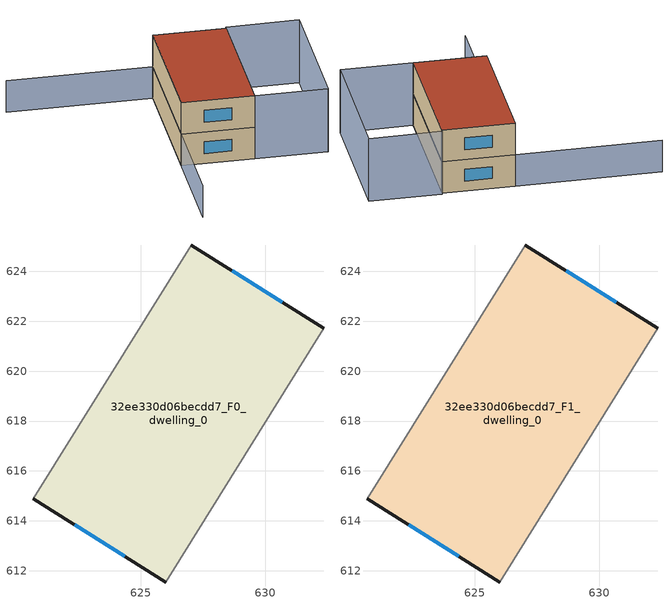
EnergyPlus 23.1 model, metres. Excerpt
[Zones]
32ee330d06becdd7_F0_dwelling_0
 floor ground (EU_floor_Construction): 632.33,621.72 626.02,611.55 620.71,614.89 627.02,625.06 z0
 wall outside (EU_wall_Construction): 620.71,614.89 626.02,611.55 / 632.33,621.72 627.02,625.06 z0:3
 wall adiabatic (EU_wall_Construction): 626.02,611.55 632.33,621.72 / 627.02,625.06 620.71,614.89 z0:3
 window (EU_Window_Construction): 622.36,613.85 624.36,612.59 / 630.68,622.76 628.68,624.02 z0.93:2.07
32ee330d06becdd7_F1_dwelling_0
 floor to 32ee330d06becdd7_F0_dwelling_0 (EU_floor_Construction): 632.33,621.72 626.02,611.55 620.71,614.89 627.02,625.06 z3
 wall outside (EU_wall_Construction): 620.71,614.89 626.02,611.55 / 632.33,621.72 627.02,625.06 z3:6
 wall adiabatic (EU_wall_Construction): 626.02,611.55 632.33,621.72 / 627.02,625.06 620.71,614.89 z3:6
 window (EU_Window_Construction): 622.36,613.85 624.36,612.59 / 630.68,622.76 628.68,624.02 z3.93:5.07
 roof outside (EU_roof_Construction): 626.02,611.55 632.33,621.72 627.02,625.06 620.71,614.89 z6
shading: 626,611.52 632.44,621.9 / 632.44,621.9 637.77,618.59 / 637.77,618.59 631.33,608.22 / 631.33,608.22 626,611.52 z0:6; 616.37,631.68 627.02,625.06 / 627.02,625.06 615.89,607.12 z0:3
[Building]
EU S2 Campaign: North Axis=0; Terrain=City; Solar Distribution=FullExterior
[Site:Location]
Montreal-Trudeau.Intl.AP: Latitude=45.4667; Longitude=-73.75; Time Zone=-5; Elevation=36
[SizingPeriod:WeatherFileDays]
AnnualSizingPeriod: Begin Month=1; Begin Day of Month=1; End Month=12; End Day of Month=31; Day of Week for Start Day=Monday; Use Weather File Daylight Saving Period=No; Use Weather File Rain and Snow Indicators=No
[MATERIAL]
EU_InternalMass_Material: Roughness=MediumRough; Thickness=0.1; Conductivity=1; Density=1800; Specific Heat=900; Thermal Absorptance=0.9; Solar Absorptance=0.7; Visible Absorptance=0.7
[MATERIAL:NOMASS] Roughness=MediumRough; Thermal Absorptance=0.9; Solar Absorptance=0.7; Visible Absorptance=0.7
Name | Thermal Resistance
EU_wall_NoMass; EU_floor_NoMass | 1.36485
EU_roof_NoMass | 2.55992
[WINDOWMATERIAL:SIMPLEGLAZINGSYSTEM]
EU_Window_SimpleGlazing: UFactor=3.92339; Solar Heat Gain Coefficient=0.8; Visible Transmittance=0.8
[CONSTRUCTION]
EU_wall_Construction: EU_wall_NoMass
EU_roof_Construction: EU_roof_NoMass
EU_floor_Construction: EU_floor_NoMass
EU_Window_Construction: EU_Window_SimpleGlazing
EU_InternalMass_Construction: EU_InternalMass_Material
[ZONE] Type=1; Multiplier=1; Ceiling Height=autocalculate; Volume=225.256; Floor Area=autocalculate; Part of Total Floor Area=Yes
32ee330d06becdd7_F0_dwelling_0; 32ee330d06becdd7_F1_dwelling_0
[INTERNALMASS] Construction=EU_InternalMass_Construction; Surface Area=75.0855
Name | Zone or ZoneList
32ee330d06becdd7_F0_dwelling_0_EU_InternalMass | 32ee330d06becdd7_F0_dwelling_0
32ee330d06becdd7_F1_dwelling_0_EU_InternalMass | 32ee330d06becdd7_F1_dwelling_0
[OTHEREQUIPMENT] Fuel Type=Electricity; Design Level Calculation Method=Watts/Area; Power per Zone Floor Area=1; Fraction Latent=0; Fraction Radiant=0; Fraction Lost=0; Carbon Dioxide Generation Rate=0; EndUse Subcategory=EU_Step8_InternalGains
Name | Zone or ZoneList or Space or SpaceList | Schedule
EU_Step8_InternalGain_32ee330d06becdd7_F0_dwelling_0_f000 | 32ee330d06becdd7_F0_dwelling_0 | EU_Step8_GainSchedule_32ee330d06becdd7_F0_dwelling_0_f000
EU_Step8_InternalGain_32ee330d06becdd7_F1_dwelling_0_f000 | 32ee330d06becdd7_F1_dwelling_0 | EU_Step8_GainSchedule_32ee330d06becdd7_F1_dwelling_0_f000
[ZONEVENTILATION:DESIGNFLOWRATE] Schedule=EU_AlwaysOn; Design Flow Rate Calculation Method=AirChanges/Hour; Air Changes per Hour=0.860309; Ventilation Type=Natural; Fan Pressure Rise=0; Fan Total Efficiency=1; Constant Term Coefficient=1; Temperature Term Coefficient=0; Velocity Term Coefficient=0; Velocity Squared Term Coefficient=0; Minimum Indoor Temperature=-100; Maximum Indoor Temperature=100; Delta Temperature=-100; Minimum Outdoor Temperature=-100; Maximum Outdoor Temperature=100; Maximum Wind Speed=40
Name | Zone or ZoneList or Space or SpaceList
EU_ConstantAir_32ee330d06becdd7_F0_dwelling_0 | 32ee330d06becdd7_F0_dwelling_0
EU_ConstantAir_32ee330d06becdd7_F1_dwelling_0 | 32ee330d06becdd7_F1_dwelling_0
[HVACTEMPLATE:THERMOSTAT] Constant Heating Setpoint=20; Constant Cooling Setpoint=50
EU_HeatOnly_32ee330d06becdd7_F0_dwelling_0; EU_HeatOnly_32ee330d06becdd7_F1_dwelling_0
[HVACTEMPLATE:ZONE:IDEALLOADSAIRSYSTEM] System Availability Schedule=EU_AlwaysOn; Maximum Heating Supply Air Temperature=50; Minimum Cooling Supply Air Temperature=13; Maximum Heating Supply Air Humidity Ratio=0.0156; Minimum Cooling Supply Air Humidity Ratio=0.0077; Heating Limit=NoLimit; Cooling Limit=NoLimit; Heating Availability Schedule=EU_AlwaysOn; Cooling Availability Schedule=EU_CoolingOff; Dehumidification Control Type=ConstantSensibleHeatRatio; Cooling Sensible Heat Ratio=0.7; Dehumidification Setpoint=60; Humidification Control Type=None; Humidification Setpoint=30; Outdoor Air Method=None; Outdoor Air Flow Rate per Person=0.00944; Outdoor Air Flow Rate per Zone Floor Area=0; Outdoor Air Flow Rate per Zone=0; Demand Controlled Ventilation Type=None; Outdoor Air Economizer Type=NoEconomizer; Heat Recovery Type=None; Sensible Heat Recovery Effectiveness=0.7; Latent Heat Recovery Effectiveness=0.65
Name | Template Thermostat
32ee330d06becdd7_F0_dwelling_0 | EU_HeatOnly_32ee330d06becdd7_F0_dwelling_0
32ee330d06becdd7_F1_dwelling_0 | EU_HeatOnly_32ee330d06becdd7_F1_dwelling_0
[SIZING:ZONE] Zone Cooling Design Supply Air Temperature Input Method=SupplyAirTemperature; Zone Cooling Design Supply Air Temperature=13; Zone Heating Design Supply Air Temperature Input Method=SupplyAirTemperature; Zone Heating Design Supply Air Temperature=50; Zone Cooling Design Supply Air Humidity Ratio=0.008; Zone Heating Design Supply Air Humidity Ratio=0.008; Cooling Design Air Flow Method=DesignDay; Cooling Design Air Flow Rate=0; Cooling Minimum Air Flow per Zone Floor Area=0.000762; Cooling Minimum Air Flow=0; Cooling Minimum Air Flow Fraction=0.2; Heating Design Air Flow Method=DesignDay; Heating Design Air Flow Rate=0; Heating Maximum Air Flow per Zone Floor Area=0.002032; Heating Maximum Air Flow=0.141576; Heating Maximum Air Flow Fraction=0.3; Account for Dedicated Outdoor Air System=No; Dedicated Outdoor Air System Control Strategy=NeutralSupplyAir; Dedicated Outdoor Air Low Setpoint Temperature for Design=autosize; Dedicated Outdoor Air High Setpoint Temperature for Design=autosize; Zone Load Sizing Method=Sensible Load Only No Latent Load; Zone Latent Cooling Design Supply Air Humidity Ratio Input Method=HumidityRatioDifference; Zone Cooling Design Supply Air Humidity Ratio Difference=0.005; Zone Latent Heating Design Supply Air Humidity Ratio Input Method=HumidityRatioDifference; Zone Humidification Design Supply Air Humidity Ratio Difference=0.005
32ee330d06becdd7_F0_dwelling_0; 32ee330d06becdd7_F1_dwelling_0
[SCHEDULE:CONSTANT]
Name | Hourly Value
EU_AlwaysOn | 1
EU_CoolingOff | 0
[SCHEDULE:FILE] Column Number=1; Rows to Skip at Top=0; Number of Hours of Data=8760; Column Separator=Comma; Interpolate to Timestep=No; Minutes per Item=60; Adjust Schedule for Daylight Savings=Yes
Name | File
EU_Step8_GainSchedule_32ee330d06becdd7_F0_dwelling_0_f000 | ../../schedules/32ee330d06becdd7/32ee330d06becdd7_F0_dwelling_0_f000_gain.csv
EU_Step8_GainSchedule_32ee330d06becdd7_F1_dwelling_0_f000 | ../../schedules/32ee330d06becdd7/32ee330d06becdd7_F1_dwelling_0_f000_gain.csv
